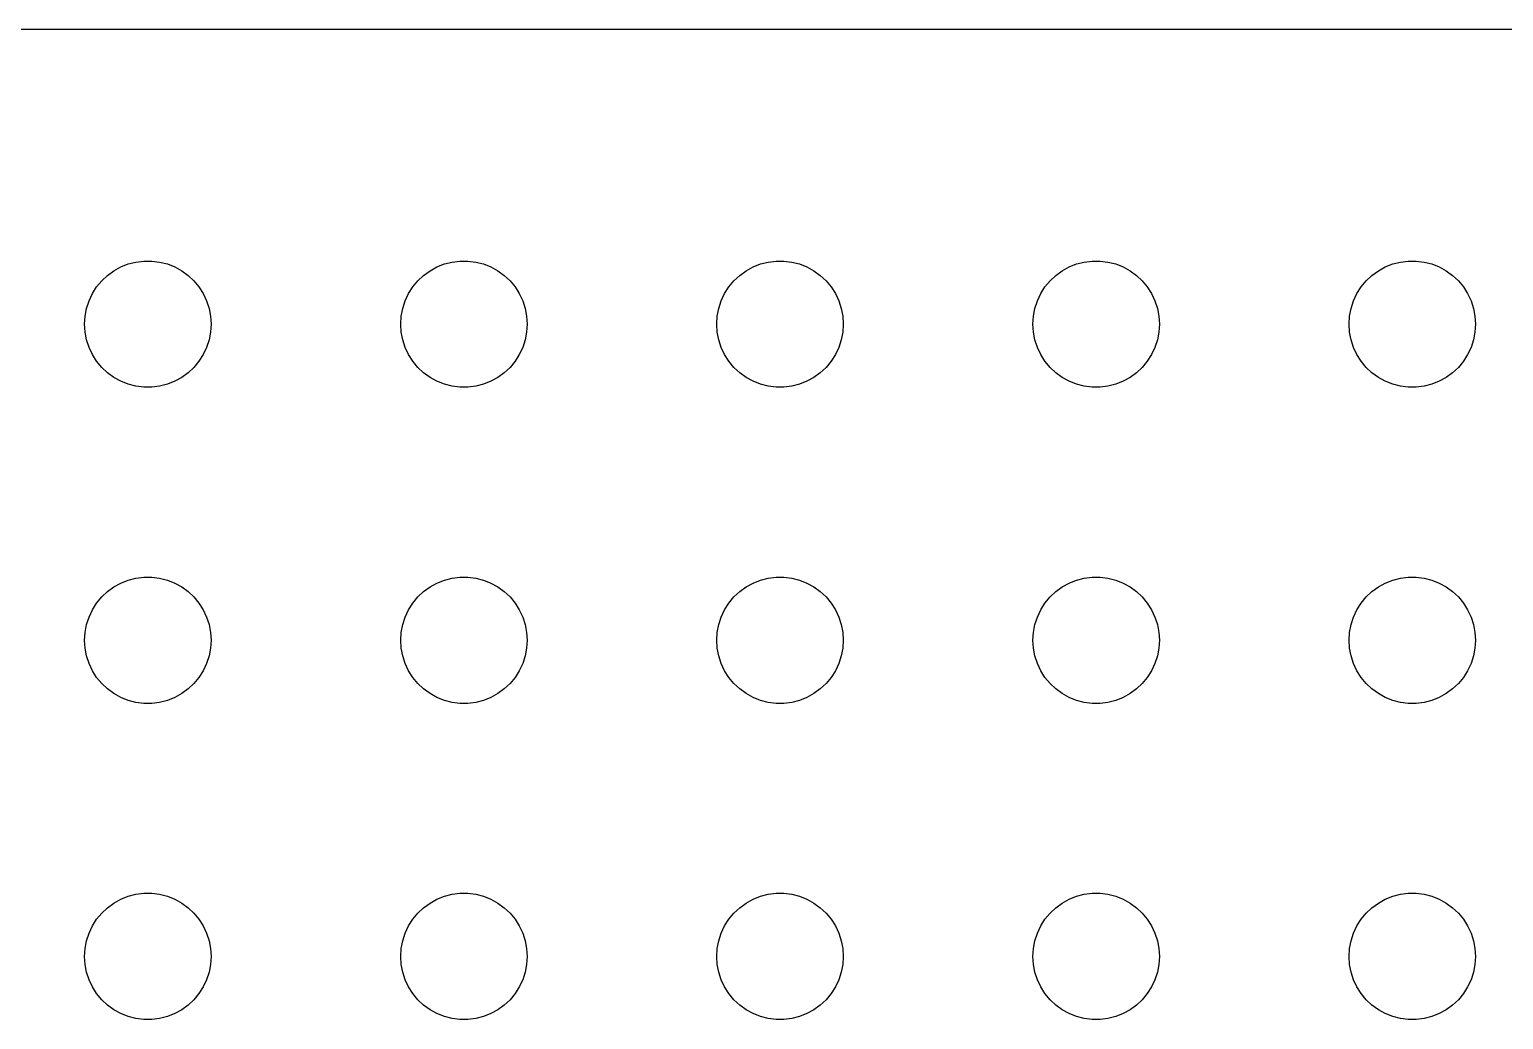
# Model space of a CAD drawing. Header units: metres. Extents: x -134 to 134, y 176 to 394.
# Drawn here: x -70.31 to -35.33, y 256.5 to 279.99 of the extents above; entities that cross this region are included whole.
import ezdxf

# ---------------------------------------------------------------- set-up
doc = ezdxf.new("R2010")
doc.units = ezdxf.units.M

msp = doc.modelspace()

# ---------------------------------------------------------------- linework, layer by layer
for p, q in [((129.814, 279.99), (-129.814, 279.99)), ((-68.4561, 274.156), (-68.3037, 274.266)), ((-68.3037, 274.266), (-68.1387, 274.357)), ((-68.1387, 274.357), (-67.9635, 274.427)), ((-67.9635, 274.427), (-67.7811, 274.473)), ((-67.7811, 274.473), (-67.5942, 274.497)), ((-67.5942, 274.497), (-67.4058, 274.497)), ((-67.4058, 274.497), (-67.2189, 274.473)), ((-67.2189, 274.473), (-67.0365, 274.427)), ((-67.0365, 274.427), (-66.8613, 274.357)), ((-66.8613, 274.357), (-66.6963, 274.266)), ((-66.6963, 274.266), (-66.5439, 274.156)), ((-60.9561, 274.156), (-60.8037, 274.266)), ((-60.8037, 274.266), (-60.6387, 274.357)), ((-60.6387, 274.357), (-60.4635, 274.427)), ((-60.4635, 274.427), (-60.2811, 274.473)), ((-60.2811, 274.473), (-60.0942, 274.497)), ((-60.0942, 274.497), (-59.9058, 274.497)), ((-59.9058, 274.497), (-59.7189, 274.473)), ((-59.7189, 274.473), (-59.5365, 274.427)), ((-59.5365, 274.427), (-59.3613, 274.357)), ((-59.3613, 274.357), (-59.1963, 274.266)), ((-59.1963, 274.266), (-59.0439, 274.156)), ((-53.4561, 274.156), (-53.3037, 274.266)), ((-53.3037, 274.266), (-53.1387, 274.357)), ((-53.1387, 274.357), (-52.9635, 274.427)), ((-52.9635, 274.427), (-52.7811, 274.473)), ((-52.7811, 274.473), (-52.5942, 274.497)), ((-52.5942, 274.497), (-52.4058, 274.497)), ((-52.4058, 274.497), (-52.2189, 274.473)), ((-52.2189, 274.473), (-52.0365, 274.427)), ((-52.0365, 274.427), (-51.8613, 274.357)), ((-51.8613, 274.357), (-51.6963, 274.266)), ((-51.6963, 274.266), (-51.5439, 274.156)), ((-45.9561, 274.156), (-45.8037, 274.266)), ((-45.8037, 274.266), (-45.6387, 274.357)), ((-45.6387, 274.357), (-45.4635, 274.427)), ((-45.4635, 274.427), (-45.2811, 274.473)), ((-45.2811, 274.473), (-45.0942, 274.497)), ((-45.0942, 274.497), (-44.9058, 274.497)), ((-44.9058, 274.497), (-44.7189, 274.473)), ((-44.7189, 274.473), (-44.5365, 274.427)), ((-44.5365, 274.427), (-44.3613, 274.357)), ((-44.3613, 274.357), (-44.1963, 274.266)), ((-44.1963, 274.266), (-44.0439, 274.156)), ((-38.4561, 274.156), (-38.3037, 274.266)), ((-38.3037, 274.266), (-38.1387, 274.357)), ((-38.1387, 274.357), (-37.9635, 274.427)), ((-37.9635, 274.427), (-37.7811, 274.473)), ((-37.7811, 274.473), (-37.5942, 274.497)), ((-37.5942, 274.497), (-37.4058, 274.497)), ((-37.4058, 274.497), (-37.2189, 274.473)), ((-37.2189, 274.473), (-37.0365, 274.427)), ((-37.0365, 274.427), (-36.8613, 274.357)), ((-36.8613, 274.357), (-36.6963, 274.266)), ((-36.6963, 274.266), (-36.5439, 274.156)), ((-68.8145, 273.723), (-68.7135, 273.882)), ((-68.7135, 273.882), (-68.5934, 274.027)), ((-68.5934, 274.027), (-68.4561, 274.156)), ((-66.5439, 274.156), (-66.4065, 274.027)), ((-66.4065, 274.027), (-66.2865, 273.882)), ((-66.2865, 273.882), (-66.1855, 273.723)), ((-61.3145, 273.723), (-61.2135, 273.882)), ((-61.2135, 273.882), (-61.0934, 274.027)), ((-61.0934, 274.027), (-60.9561, 274.156)), ((-59.0439, 274.156), (-58.9065, 274.027)), ((-58.9065, 274.027), (-58.7865, 273.882)), ((-58.7865, 273.882), (-58.6855, 273.723)), ((-53.8145, 273.723), (-53.7135, 273.882)), ((-53.7135, 273.882), (-53.5934, 274.027)), ((-53.5934, 274.027), (-53.4561, 274.156)), ((-51.5439, 274.156), (-51.4065, 274.027)), ((-51.4065, 274.027), (-51.2865, 273.882)), ((-51.2865, 273.882), (-51.1855, 273.723)), ((-46.3145, 273.723), (-46.2135, 273.882)), ((-46.2135, 273.882), (-46.0934, 274.027)), ((-46.0934, 274.027), (-45.9561, 274.156)), ((-44.0439, 274.156), (-43.9065, 274.027)), ((-43.9065, 274.027), (-43.7865, 273.882)), ((-43.7865, 273.882), (-43.6855, 273.723)), ((-38.8145, 273.723), (-38.7135, 273.882)), ((-38.7135, 273.882), (-38.5934, 274.027)), ((-38.5934, 274.027), (-38.4561, 274.156)), ((-36.5439, 274.156), (-36.4065, 274.027)), ((-36.4065, 274.027), (-36.2865, 273.882)), ((-36.2865, 273.882), (-36.1855, 273.723)), ((-68.9529, 273.373), (-68.8947, 273.552)), ((-68.8947, 273.552), (-68.8145, 273.723)), ((-66.1855, 273.723), (-66.1053, 273.552)), ((-66.1053, 273.552), (-66.0471, 273.373)), ((-61.4529, 273.373), (-61.3947, 273.552)), ((-61.3947, 273.552), (-61.3145, 273.723)), ((-58.6855, 273.723), (-58.6053, 273.552)), ((-58.6053, 273.552), (-58.5471, 273.373)), ((-53.9529, 273.373), (-53.8947, 273.552)), ((-53.8947, 273.552), (-53.8145, 273.723)), ((-51.1855, 273.723), (-51.1053, 273.552)), ((-51.1053, 273.552), (-51.0471, 273.373)), ((-46.4529, 273.373), (-46.3947, 273.552)), ((-46.3947, 273.552), (-46.3145, 273.723)), ((-43.6855, 273.723), (-43.6053, 273.552)), ((-43.6053, 273.552), (-43.5471, 273.373)), ((-38.9529, 273.373), (-38.8947, 273.552)), ((-38.8947, 273.552), (-38.8145, 273.723)), ((-36.1855, 273.723), (-36.1053, 273.552)), ((-36.1053, 273.552), (-36.0471, 273.373)), ((-69, 273), (-68.9882, 273.188)), ((-68.9882, 273.188), (-68.9529, 273.373)), ((-66.0471, 273.373), (-66.0118, 273.188)), ((-66.0118, 273.188), (-66, 273)), ((-61.5, 273), (-61.4882, 273.188)), ((-61.4882, 273.188), (-61.4529, 273.373)), ((-58.5471, 273.373), (-58.5118, 273.188)), ((-58.5118, 273.188), (-58.5, 273)), ((-54, 273), (-53.9882, 273.188)), ((-53.9882, 273.188), (-53.9529, 273.373)), ((-51.0471, 273.373), (-51.0118, 273.188)), ((-51.0118, 273.188), (-51, 273)), ((-46.5, 273), (-46.4882, 273.188)), ((-46.4882, 273.188), (-46.4529, 273.373)), ((-43.5471, 273.373), (-43.5118, 273.188)), ((-43.5118, 273.188), (-43.5, 273)), ((-39, 273), (-38.9882, 273.188)), ((-38.9882, 273.188), (-38.9529, 273.373)), ((-36.0471, 273.373), (-36.0118, 273.188)), ((-36.0118, 273.188), (-36, 273)), ((-68.9882, 272.812), (-69, 273)), ((-68.9529, 272.627), (-68.9882, 272.812)), ((-66.0118, 272.812), (-66.0471, 272.627)), ((-66, 273), (-66.0118, 272.812)), ((-61.4882, 272.812), (-61.5, 273)), ((-61.4529, 272.627), (-61.4882, 272.812)), ((-58.5118, 272.812), (-58.5471, 272.627)), ((-58.5, 273), (-58.5118, 272.812)), ((-53.9882, 272.812), (-54, 273)), ((-53.9529, 272.627), (-53.9882, 272.812)), ((-51.0118, 272.812), (-51.0471, 272.627)), ((-51, 273), (-51.0118, 272.812)), ((-46.4882, 272.812), (-46.5, 273)), ((-46.4529, 272.627), (-46.4882, 272.812)), ((-43.5118, 272.812), (-43.5471, 272.627)), ((-43.5, 273), (-43.5118, 272.812)), ((-38.9882, 272.812), (-39, 273)), ((-38.9529, 272.627), (-38.9882, 272.812)), ((-36.0118, 272.812), (-36.0471, 272.627)), ((-36, 273), (-36.0118, 272.812)), ((-68.8947, 272.448), (-68.9529, 272.627)), ((-68.8145, 272.277), (-68.8947, 272.448)), ((-66.1053, 272.448), (-66.1855, 272.277)), ((-66.0471, 272.627), (-66.1053, 272.448)), ((-61.3947, 272.448), (-61.4529, 272.627)), ((-61.3145, 272.277), (-61.3947, 272.448)), ((-58.6053, 272.448), (-58.6855, 272.277)), ((-58.5471, 272.627), (-58.6053, 272.448)), ((-53.8947, 272.448), (-53.9529, 272.627)), ((-53.8145, 272.277), (-53.8947, 272.448)), ((-51.1053, 272.448), (-51.1855, 272.277)), ((-51.0471, 272.627), (-51.1053, 272.448)), ((-46.3947, 272.448), (-46.4529, 272.627)), ((-46.3145, 272.277), (-46.3947, 272.448)), ((-43.6053, 272.448), (-43.6855, 272.277)), ((-43.5471, 272.627), (-43.6053, 272.448)), ((-38.8947, 272.448), (-38.9529, 272.627)), ((-38.8145, 272.277), (-38.8947, 272.448)), ((-36.1053, 272.448), (-36.1855, 272.277)), ((-36.0471, 272.627), (-36.1053, 272.448)), ((-68.7135, 272.118), (-68.8145, 272.277)), ((-68.5934, 271.973), (-68.7135, 272.118)), ((-66.2865, 272.118), (-66.4065, 271.973)), ((-66.1855, 272.277), (-66.2865, 272.118)), ((-61.2135, 272.118), (-61.3145, 272.277)), ((-61.0934, 271.973), (-61.2135, 272.118)), ((-58.7865, 272.118), (-58.9065, 271.973)), ((-58.6855, 272.277), (-58.7865, 272.118)), ((-53.7135, 272.118), (-53.8145, 272.277)), ((-53.5934, 271.973), (-53.7135, 272.118)), ((-51.2865, 272.118), (-51.4065, 271.973)), ((-51.1855, 272.277), (-51.2865, 272.118)), ((-46.2135, 272.118), (-46.3145, 272.277)), ((-46.0934, 271.973), (-46.2135, 272.118)), ((-43.7865, 272.118), (-43.9065, 271.973)), ((-43.6855, 272.277), (-43.7865, 272.118)), ((-38.7135, 272.118), (-38.8145, 272.277)), ((-38.5934, 271.973), (-38.7135, 272.118)), ((-36.2865, 272.118), (-36.4065, 271.973)), ((-36.1855, 272.277), (-36.2865, 272.118)), ((-68.4561, 271.844), (-68.5934, 271.973)), ((-68.3037, 271.734), (-68.4561, 271.844)), ((-66.5439, 271.844), (-66.6963, 271.734)), ((-66.4065, 271.973), (-66.5439, 271.844)), ((-60.9561, 271.844), (-61.0934, 271.973)), ((-60.8037, 271.734), (-60.9561, 271.844)), ((-59.0439, 271.844), (-59.1963, 271.734)), ((-58.9065, 271.973), (-59.0439, 271.844)), ((-53.4561, 271.844), (-53.5934, 271.973)), ((-53.3037, 271.734), (-53.4561, 271.844)), ((-51.5439, 271.844), (-51.6963, 271.734)), ((-51.4065, 271.973), (-51.5439, 271.844)), ((-45.9561, 271.844), (-46.0934, 271.973)), ((-45.8037, 271.734), (-45.9561, 271.844)), ((-44.0439, 271.844), (-44.1963, 271.734)), ((-43.9065, 271.973), (-44.0439, 271.844)), ((-38.4561, 271.844), (-38.5934, 271.973)), ((-38.3037, 271.734), (-38.4561, 271.844)), ((-36.5439, 271.844), (-36.6963, 271.734)), ((-36.4065, 271.973), (-36.5439, 271.844)), ((-68.1387, 271.643), (-68.3037, 271.734)), ((-67.9635, 271.573), (-68.1387, 271.643)), ((-67.7811, 271.527), (-67.9635, 271.573)), ((-67.5942, 271.503), (-67.7811, 271.527)), ((-67.4058, 271.503), (-67.5942, 271.503)), ((-67.2189, 271.527), (-67.4058, 271.503)), ((-67.0365, 271.573), (-67.2189, 271.527)), ((-66.8613, 271.643), (-67.0365, 271.573)), ((-66.6963, 271.734), (-66.8613, 271.643)), ((-60.6387, 271.643), (-60.8037, 271.734)), ((-60.4635, 271.573), (-60.6387, 271.643)), ((-60.2811, 271.527), (-60.4635, 271.573)), ((-60.0942, 271.503), (-60.2811, 271.527)), ((-59.9058, 271.503), (-60.0942, 271.503)), ((-59.7189, 271.527), (-59.9058, 271.503)), ((-59.5365, 271.573), (-59.7189, 271.527)), ((-59.3613, 271.643), (-59.5365, 271.573)), ((-59.1963, 271.734), (-59.3613, 271.643)), ((-53.1387, 271.643), (-53.3037, 271.734)), ((-52.9635, 271.573), (-53.1387, 271.643)), ((-52.7811, 271.527), (-52.9635, 271.573)), ((-52.5942, 271.503), (-52.7811, 271.527)), ((-52.4058, 271.503), (-52.5942, 271.503)), ((-52.2189, 271.527), (-52.4058, 271.503)), ((-52.0365, 271.573), (-52.2189, 271.527)), ((-51.8613, 271.643), (-52.0365, 271.573)), ((-51.6963, 271.734), (-51.8613, 271.643)), ((-45.6387, 271.643), (-45.8037, 271.734)), ((-45.4635, 271.573), (-45.6387, 271.643)), ((-45.2811, 271.527), (-45.4635, 271.573)), ((-45.0942, 271.503), (-45.2811, 271.527)), ((-44.9058, 271.503), (-45.0942, 271.503)), ((-44.7189, 271.527), (-44.9058, 271.503)), ((-44.5365, 271.573), (-44.7189, 271.527)), ((-44.3613, 271.643), (-44.5365, 271.573)), ((-44.1963, 271.734), (-44.3613, 271.643)), ((-38.1387, 271.643), (-38.3037, 271.734)), ((-37.9635, 271.573), (-38.1387, 271.643)), ((-37.7811, 271.527), (-37.9635, 271.573)), ((-37.5942, 271.503), (-37.7811, 271.527)), ((-37.4058, 271.503), (-37.5942, 271.503)), ((-37.2189, 271.527), (-37.4058, 271.503)), ((-37.0365, 271.573), (-37.2189, 271.527)), ((-36.8613, 271.643), (-37.0365, 271.573)), ((-36.6963, 271.734), (-36.8613, 271.643)), ((-68.3037, 266.766), (-68.1387, 266.857)), ((-68.1387, 266.857), (-67.9635, 266.927)), ((-67.9635, 266.927), (-67.7811, 266.973)), ((-67.7811, 266.973), (-67.5942, 266.997)), ((-67.5942, 266.997), (-67.4058, 266.997)), ((-67.4058, 266.997), (-67.2189, 266.973)), ((-67.2189, 266.973), (-67.0365, 266.927)), ((-67.0365, 266.927), (-66.8613, 266.857)), ((-66.8613, 266.857), (-66.6963, 266.766)), ((-60.8037, 266.766), (-60.6387, 266.857)), ((-60.6387, 266.857), (-60.4635, 266.927)), ((-60.4635, 266.927), (-60.2811, 266.973)), ((-60.2811, 266.973), (-60.0942, 266.997)), ((-60.0942, 266.997), (-59.9058, 266.997)), ((-59.9058, 266.997), (-59.7189, 266.973)), ((-59.7189, 266.973), (-59.5365, 266.927)), ((-59.5365, 266.927), (-59.3613, 266.857)), ((-59.3613, 266.857), (-59.1963, 266.766)), ((-53.3037, 266.766), (-53.1387, 266.857)), ((-53.1387, 266.857), (-52.9635, 266.927)), ((-52.9635, 266.927), (-52.7811, 266.973)), ((-52.7811, 266.973), (-52.5942, 266.997)), ((-52.5942, 266.997), (-52.4058, 266.997)), ((-52.4058, 266.997), (-52.2189, 266.973)), ((-52.2189, 266.973), (-52.0365, 266.927)), ((-52.0365, 266.927), (-51.8613, 266.857)), ((-51.8613, 266.857), (-51.6963, 266.766)), ((-45.8037, 266.766), (-45.6387, 266.857)), ((-45.6387, 266.857), (-45.4635, 266.927)), ((-45.4635, 266.927), (-45.2811, 266.973)), ((-45.2811, 266.973), (-45.0942, 266.997)), ((-45.0942, 266.997), (-44.9058, 266.997)), ((-44.9058, 266.997), (-44.7189, 266.973)), ((-44.7189, 266.973), (-44.5365, 266.927)), ((-44.5365, 266.927), (-44.3613, 266.857)), ((-44.3613, 266.857), (-44.1963, 266.766)), ((-38.3037, 266.766), (-38.1387, 266.857)), ((-38.1387, 266.857), (-37.9635, 266.927)), ((-37.9635, 266.927), (-37.7811, 266.973)), ((-37.7811, 266.973), (-37.5942, 266.997)), ((-37.5942, 266.997), (-37.4058, 266.997)), ((-37.4058, 266.997), (-37.2189, 266.973)), ((-37.2189, 266.973), (-37.0365, 266.927)), ((-37.0365, 266.927), (-36.8613, 266.857)), ((-36.8613, 266.857), (-36.6963, 266.766)), ((-68.7135, 266.382), (-68.5934, 266.527)), ((-68.5934, 266.527), (-68.4561, 266.656)), ((-68.4561, 266.656), (-68.3037, 266.766)), ((-66.6963, 266.766), (-66.5439, 266.656)), ((-66.5439, 266.656), (-66.4065, 266.527)), ((-66.4065, 266.527), (-66.2865, 266.382)), ((-61.2135, 266.382), (-61.0934, 266.527)), ((-61.0934, 266.527), (-60.9561, 266.656)), ((-60.9561, 266.656), (-60.8037, 266.766)), ((-59.1963, 266.766), (-59.0439, 266.656)), ((-59.0439, 266.656), (-58.9065, 266.527)), ((-58.9065, 266.527), (-58.7865, 266.382)), ((-53.7135, 266.382), (-53.5934, 266.527)), ((-53.5934, 266.527), (-53.4561, 266.656)), ((-53.4561, 266.656), (-53.3037, 266.766)), ((-51.6963, 266.766), (-51.5439, 266.656)), ((-51.5439, 266.656), (-51.4065, 266.527)), ((-51.4065, 266.527), (-51.2865, 266.382)), ((-46.2135, 266.382), (-46.0934, 266.527)), ((-46.0934, 266.527), (-45.9561, 266.656)), ((-45.9561, 266.656), (-45.8037, 266.766)), ((-44.1963, 266.766), (-44.0439, 266.656)), ((-44.0439, 266.656), (-43.9065, 266.527)), ((-43.9065, 266.527), (-43.7865, 266.382)), ((-38.7135, 266.382), (-38.5934, 266.527)), ((-38.5934, 266.527), (-38.4561, 266.656)), ((-38.4561, 266.656), (-38.3037, 266.766)), ((-36.6963, 266.766), (-36.5439, 266.656)), ((-36.5439, 266.656), (-36.4065, 266.527)), ((-36.4065, 266.527), (-36.2865, 266.382)), ((-68.8947, 266.052), (-68.8145, 266.223)), ((-68.8145, 266.223), (-68.7135, 266.382)), ((-66.2865, 266.382), (-66.1855, 266.223)), ((-66.1855, 266.223), (-66.1053, 266.052)), ((-61.3947, 266.052), (-61.3145, 266.223)), ((-61.3145, 266.223), (-61.2135, 266.382)), ((-58.7865, 266.382), (-58.6855, 266.223)), ((-58.6855, 266.223), (-58.6053, 266.052)), ((-53.8947, 266.052), (-53.8145, 266.223)), ((-53.8145, 266.223), (-53.7135, 266.382)), ((-51.2865, 266.382), (-51.1855, 266.223)), ((-51.1855, 266.223), (-51.1053, 266.052)), ((-46.3947, 266.052), (-46.3145, 266.223)), ((-46.3145, 266.223), (-46.2135, 266.382)), ((-43.7865, 266.382), (-43.6855, 266.223)), ((-43.6855, 266.223), (-43.6053, 266.052)), ((-38.8947, 266.052), (-38.8145, 266.223)), ((-38.8145, 266.223), (-38.7135, 266.382)), ((-36.2865, 266.382), (-36.1855, 266.223)), ((-36.1855, 266.223), (-36.1053, 266.052)), ((-68.9882, 265.688), (-68.9529, 265.873)), ((-68.9529, 265.873), (-68.8947, 266.052)), ((-66.1053, 266.052), (-66.0471, 265.873)), ((-66.0471, 265.873), (-66.0118, 265.688)), ((-61.4882, 265.688), (-61.4529, 265.873)), ((-61.4529, 265.873), (-61.3947, 266.052)), ((-58.6053, 266.052), (-58.5471, 265.873)), ((-58.5471, 265.873), (-58.5118, 265.688)), ((-53.9882, 265.688), (-53.9529, 265.873)), ((-53.9529, 265.873), (-53.8947, 266.052)), ((-51.1053, 266.052), (-51.0471, 265.873)), ((-51.0471, 265.873), (-51.0118, 265.688)), ((-46.4882, 265.688), (-46.4529, 265.873)), ((-46.4529, 265.873), (-46.3947, 266.052)), ((-43.6053, 266.052), (-43.5471, 265.873)), ((-43.5471, 265.873), (-43.5118, 265.688)), ((-38.9882, 265.688), (-38.9529, 265.873)), ((-38.9529, 265.873), (-38.8947, 266.052)), ((-36.1053, 266.052), (-36.0471, 265.873)), ((-36.0471, 265.873), (-36.0118, 265.688)), ((-69, 265.5), (-68.9882, 265.688)), ((-68.9882, 265.312), (-69, 265.5)), ((-66.0118, 265.688), (-66, 265.5)), ((-66, 265.5), (-66.0118, 265.312)), ((-61.5, 265.5), (-61.4882, 265.688)), ((-61.4882, 265.312), (-61.5, 265.5)), ((-58.5118, 265.688), (-58.5, 265.5)), ((-58.5, 265.5), (-58.5118, 265.312)), ((-54, 265.5), (-53.9882, 265.688)), ((-53.9882, 265.312), (-54, 265.5)), ((-51.0118, 265.688), (-51, 265.5)), ((-51, 265.5), (-51.0118, 265.312)), ((-46.5, 265.5), (-46.4882, 265.688)), ((-46.4882, 265.312), (-46.5, 265.5)), ((-43.5118, 265.688), (-43.5, 265.5)), ((-43.5, 265.5), (-43.5118, 265.312)), ((-39, 265.5), (-38.9882, 265.688)), ((-38.9882, 265.312), (-39, 265.5)), ((-36.0118, 265.688), (-36, 265.5)), ((-36, 265.5), (-36.0118, 265.312)), ((-68.9529, 265.127), (-68.9882, 265.312)), ((-68.8947, 264.948), (-68.9529, 265.127)), ((-66.0471, 265.127), (-66.1053, 264.948)), ((-66.0118, 265.312), (-66.0471, 265.127)), ((-61.4529, 265.127), (-61.4882, 265.312)), ((-61.3947, 264.948), (-61.4529, 265.127)), ((-58.5471, 265.127), (-58.6053, 264.948)), ((-58.5118, 265.312), (-58.5471, 265.127)), ((-53.9529, 265.127), (-53.9882, 265.312)), ((-53.8947, 264.948), (-53.9529, 265.127)), ((-51.0471, 265.127), (-51.1053, 264.948)), ((-51.0118, 265.312), (-51.0471, 265.127)), ((-46.4529, 265.127), (-46.4882, 265.312)), ((-46.3947, 264.948), (-46.4529, 265.127)), ((-43.5471, 265.127), (-43.6053, 264.948)), ((-43.5118, 265.312), (-43.5471, 265.127)), ((-38.9529, 265.127), (-38.9882, 265.312)), ((-38.8947, 264.948), (-38.9529, 265.127)), ((-36.0471, 265.127), (-36.1053, 264.948)), ((-36.0118, 265.312), (-36.0471, 265.127)), ((-68.8145, 264.777), (-68.8947, 264.948)), ((-68.7135, 264.618), (-68.8145, 264.777)), ((-66.1855, 264.777), (-66.2865, 264.618)), ((-66.1053, 264.948), (-66.1855, 264.777)), ((-61.3145, 264.777), (-61.3947, 264.948)), ((-61.2135, 264.618), (-61.3145, 264.777)), ((-58.6855, 264.777), (-58.7865, 264.618)), ((-58.6053, 264.948), (-58.6855, 264.777)), ((-53.8145, 264.777), (-53.8947, 264.948)), ((-53.7135, 264.618), (-53.8145, 264.777)), ((-51.1855, 264.777), (-51.2865, 264.618)), ((-51.1053, 264.948), (-51.1855, 264.777)), ((-46.3145, 264.777), (-46.3947, 264.948)), ((-46.2135, 264.618), (-46.3145, 264.777)), ((-43.6855, 264.777), (-43.7865, 264.618)), ((-43.6053, 264.948), (-43.6855, 264.777)), ((-38.8145, 264.777), (-38.8947, 264.948)), ((-38.7135, 264.618), (-38.8145, 264.777)), ((-36.1855, 264.777), (-36.2865, 264.618)), ((-36.1053, 264.948), (-36.1855, 264.777)), ((-68.5934, 264.473), (-68.7135, 264.618)), ((-68.4561, 264.344), (-68.5934, 264.473)), ((-66.4065, 264.473), (-66.5439, 264.344)), ((-66.2865, 264.618), (-66.4065, 264.473)), ((-61.0934, 264.473), (-61.2135, 264.618)), ((-60.9561, 264.344), (-61.0934, 264.473)), ((-58.9065, 264.473), (-59.0439, 264.344)), ((-58.7865, 264.618), (-58.9065, 264.473)), ((-53.5934, 264.473), (-53.7135, 264.618)), ((-53.4561, 264.344), (-53.5934, 264.473)), ((-51.4065, 264.473), (-51.5439, 264.344)), ((-51.2865, 264.618), (-51.4065, 264.473)), ((-46.0934, 264.473), (-46.2135, 264.618)), ((-45.9561, 264.344), (-46.0934, 264.473)), ((-43.9065, 264.473), (-44.0439, 264.344)), ((-43.7865, 264.618), (-43.9065, 264.473)), ((-38.5934, 264.473), (-38.7135, 264.618)), ((-38.4561, 264.344), (-38.5934, 264.473)), ((-36.4065, 264.473), (-36.5439, 264.344)), ((-36.2865, 264.618), (-36.4065, 264.473)), ((-68.3037, 264.234), (-68.4561, 264.344)), ((-68.1387, 264.143), (-68.3037, 264.234)), ((-67.9635, 264.073), (-68.1387, 264.143)), ((-67.7811, 264.027), (-67.9635, 264.073)), ((-67.0365, 264.073), (-67.2189, 264.027)), ((-66.8613, 264.143), (-67.0365, 264.073)), ((-66.6963, 264.234), (-66.8613, 264.143)), ((-66.5439, 264.344), (-66.6963, 264.234)), ((-60.8037, 264.234), (-60.9561, 264.344)), ((-60.6387, 264.143), (-60.8037, 264.234)), ((-60.4635, 264.073), (-60.6387, 264.143)), ((-60.2811, 264.027), (-60.4635, 264.073)), ((-59.5365, 264.073), (-59.7189, 264.027)), ((-59.3613, 264.143), (-59.5365, 264.073)), ((-59.1963, 264.234), (-59.3613, 264.143)), ((-59.0439, 264.344), (-59.1963, 264.234)), ((-53.3037, 264.234), (-53.4561, 264.344)), ((-53.1387, 264.143), (-53.3037, 264.234)), ((-52.9635, 264.073), (-53.1387, 264.143)), ((-52.7811, 264.027), (-52.9635, 264.073)), ((-52.0365, 264.073), (-52.2189, 264.027)), ((-51.8613, 264.143), (-52.0365, 264.073)), ((-51.6963, 264.234), (-51.8613, 264.143)), ((-51.5439, 264.344), (-51.6963, 264.234)), ((-45.8037, 264.234), (-45.9561, 264.344)), ((-45.6387, 264.143), (-45.8037, 264.234)), ((-45.4635, 264.073), (-45.6387, 264.143)), ((-45.2811, 264.027), (-45.4635, 264.073)), ((-44.5365, 264.073), (-44.7189, 264.027)), ((-44.3613, 264.143), (-44.5365, 264.073)), ((-44.1963, 264.234), (-44.3613, 264.143)), ((-44.0439, 264.344), (-44.1963, 264.234)), ((-38.3037, 264.234), (-38.4561, 264.344)), ((-38.1387, 264.143), (-38.3037, 264.234)), ((-37.9635, 264.073), (-38.1387, 264.143)), ((-37.7811, 264.027), (-37.9635, 264.073)), ((-37.0365, 264.073), (-37.2189, 264.027)), ((-36.8613, 264.143), (-37.0365, 264.073)), ((-36.6963, 264.234), (-36.8613, 264.143)), ((-36.5439, 264.344), (-36.6963, 264.234)), ((-67.5942, 264.003), (-67.7811, 264.027)), ((-67.4058, 264.003), (-67.5942, 264.003)), ((-67.2189, 264.027), (-67.4058, 264.003)), ((-60.0942, 264.003), (-60.2811, 264.027)), ((-59.9058, 264.003), (-60.0942, 264.003)), ((-59.7189, 264.027), (-59.9058, 264.003)), ((-52.5942, 264.003), (-52.7811, 264.027)), ((-52.4058, 264.003), (-52.5942, 264.003)), ((-52.2189, 264.027), (-52.4058, 264.003)), ((-45.0942, 264.003), (-45.2811, 264.027)), ((-44.9058, 264.003), (-45.0942, 264.003)), ((-44.7189, 264.027), (-44.9058, 264.003)), ((-37.5942, 264.003), (-37.7811, 264.027)), ((-37.4058, 264.003), (-37.5942, 264.003)), ((-37.2189, 264.027), (-37.4058, 264.003)), ((-68.5934, 259.027), (-68.4561, 259.156)), ((-68.4561, 259.156), (-68.3037, 259.266)), ((-68.3037, 259.266), (-68.1387, 259.357)), ((-68.1387, 259.357), (-67.9635, 259.427)), ((-67.9635, 259.427), (-67.7811, 259.473)), ((-67.7811, 259.473), (-67.5942, 259.497)), ((-67.5942, 259.497), (-67.4058, 259.497)), ((-67.4058, 259.497), (-67.2189, 259.473)), ((-67.2189, 259.473), (-67.0365, 259.427)), ((-67.0365, 259.427), (-66.8613, 259.357)), ((-66.8613, 259.357), (-66.6963, 259.266)), ((-66.6963, 259.266), (-66.5439, 259.156)), ((-66.5439, 259.156), (-66.4065, 259.027)), ((-61.0934, 259.027), (-60.9561, 259.156)), ((-60.9561, 259.156), (-60.8037, 259.266)), ((-60.8037, 259.266), (-60.6387, 259.357)), ((-60.6387, 259.357), (-60.4635, 259.427)), ((-60.4635, 259.427), (-60.2811, 259.473)), ((-60.2811, 259.473), (-60.0942, 259.497)), ((-60.0942, 259.497), (-59.9058, 259.497)), ((-59.9058, 259.497), (-59.7189, 259.473)), ((-59.7189, 259.473), (-59.5365, 259.427)), ((-59.5365, 259.427), (-59.3613, 259.357)), ((-59.3613, 259.357), (-59.1963, 259.266)), ((-59.1963, 259.266), (-59.0439, 259.156)), ((-59.0439, 259.156), (-58.9065, 259.027)), ((-53.5934, 259.027), (-53.4561, 259.156)), ((-53.4561, 259.156), (-53.3037, 259.266)), ((-53.3037, 259.266), (-53.1387, 259.357)), ((-53.1387, 259.357), (-52.9635, 259.427)), ((-52.9635, 259.427), (-52.7811, 259.473)), ((-52.7811, 259.473), (-52.5942, 259.497)), ((-52.5942, 259.497), (-52.4058, 259.497)), ((-52.4058, 259.497), (-52.2189, 259.473)), ((-52.2189, 259.473), (-52.0365, 259.427)), ((-52.0365, 259.427), (-51.8613, 259.357)), ((-51.8613, 259.357), (-51.6963, 259.266)), ((-51.6963, 259.266), (-51.5439, 259.156)), ((-51.5439, 259.156), (-51.4065, 259.027)), ((-46.0934, 259.027), (-45.9561, 259.156)), ((-45.9561, 259.156), (-45.8037, 259.266)), ((-45.8037, 259.266), (-45.6387, 259.357)), ((-45.6387, 259.357), (-45.4635, 259.427)), ((-45.4635, 259.427), (-45.2811, 259.473)), ((-45.2811, 259.473), (-45.0942, 259.497)), ((-45.0942, 259.497), (-44.9058, 259.497)), ((-44.9058, 259.497), (-44.7189, 259.473)), ((-44.7189, 259.473), (-44.5365, 259.427)), ((-44.5365, 259.427), (-44.3613, 259.357)), ((-44.3613, 259.357), (-44.1963, 259.266)), ((-44.1963, 259.266), (-44.0439, 259.156)), ((-44.0439, 259.156), (-43.9065, 259.027)), ((-38.5934, 259.027), (-38.4561, 259.156)), ((-38.4561, 259.156), (-38.3037, 259.266)), ((-38.3037, 259.266), (-38.1387, 259.357)), ((-38.1387, 259.357), (-37.9635, 259.427)), ((-37.9635, 259.427), (-37.7811, 259.473)), ((-37.7811, 259.473), (-37.5942, 259.497)), ((-37.5942, 259.497), (-37.4058, 259.497)), ((-37.4058, 259.497), (-37.2189, 259.473)), ((-37.2189, 259.473), (-37.0365, 259.427)), ((-37.0365, 259.427), (-36.8613, 259.357)), ((-36.8613, 259.357), (-36.6963, 259.266)), ((-36.6963, 259.266), (-36.5439, 259.156)), ((-36.5439, 259.156), (-36.4065, 259.027)), ((-68.8145, 258.723), (-68.7135, 258.882)), ((-68.7135, 258.882), (-68.5934, 259.027)), ((-66.4065, 259.027), (-66.2865, 258.882)), ((-66.2865, 258.882), (-66.1855, 258.723)), ((-61.3145, 258.723), (-61.2135, 258.882)), ((-61.2135, 258.882), (-61.0934, 259.027)), ((-58.9065, 259.027), (-58.7865, 258.882)), ((-58.7865, 258.882), (-58.6855, 258.723)), ((-53.8145, 258.723), (-53.7135, 258.882)), ((-53.7135, 258.882), (-53.5934, 259.027)), ((-51.4065, 259.027), (-51.2865, 258.882)), ((-51.2865, 258.882), (-51.1855, 258.723)), ((-46.3145, 258.723), (-46.2135, 258.882)), ((-46.2135, 258.882), (-46.0934, 259.027)), ((-43.9065, 259.027), (-43.7865, 258.882)), ((-43.7865, 258.882), (-43.6855, 258.723)), ((-38.8145, 258.723), (-38.7135, 258.882)), ((-38.7135, 258.882), (-38.5934, 259.027)), ((-36.4065, 259.027), (-36.2865, 258.882)), ((-36.2865, 258.882), (-36.1855, 258.723)), ((-68.9529, 258.373), (-68.8947, 258.552)), ((-68.8947, 258.552), (-68.8145, 258.723)), ((-66.1855, 258.723), (-66.1053, 258.552)), ((-66.1053, 258.552), (-66.0471, 258.373)), ((-61.4529, 258.373), (-61.3947, 258.552)), ((-61.3947, 258.552), (-61.3145, 258.723)), ((-58.6855, 258.723), (-58.6053, 258.552)), ((-58.6053, 258.552), (-58.5471, 258.373)), ((-53.9529, 258.373), (-53.8947, 258.552)), ((-53.8947, 258.552), (-53.8145, 258.723)), ((-51.1855, 258.723), (-51.1053, 258.552)), ((-51.1053, 258.552), (-51.0471, 258.373)), ((-46.4529, 258.373), (-46.3947, 258.552)), ((-46.3947, 258.552), (-46.3145, 258.723)), ((-43.6855, 258.723), (-43.6053, 258.552)), ((-43.6053, 258.552), (-43.5471, 258.373)), ((-38.9529, 258.373), (-38.8947, 258.552)), ((-38.8947, 258.552), (-38.8145, 258.723)), ((-36.1855, 258.723), (-36.1053, 258.552)), ((-36.1053, 258.552), (-36.0471, 258.373)), ((-69, 258), (-68.9882, 258.188)), ((-68.9882, 258.188), (-68.9529, 258.373)), ((-66.0471, 258.373), (-66.0118, 258.188)), ((-66.0118, 258.188), (-66, 258)), ((-61.5, 258), (-61.4882, 258.188)), ((-61.4882, 258.188), (-61.4529, 258.373)), ((-58.5471, 258.373), (-58.5118, 258.188)), ((-58.5118, 258.188), (-58.5, 258)), ((-54, 258), (-53.9882, 258.188)), ((-53.9882, 258.188), (-53.9529, 258.373)), ((-51.0471, 258.373), (-51.0118, 258.188)), ((-51.0118, 258.188), (-51, 258)), ((-46.5, 258), (-46.4882, 258.188)), ((-46.4882, 258.188), (-46.4529, 258.373)), ((-43.5471, 258.373), (-43.5118, 258.188)), ((-43.5118, 258.188), (-43.5, 258)), ((-39, 258), (-38.9882, 258.188)), ((-38.9882, 258.188), (-38.9529, 258.373)), ((-36.0471, 258.373), (-36.0118, 258.188)), ((-36.0118, 258.188), (-36, 258)), ((-68.9882, 257.812), (-69, 258)), ((-68.9529, 257.627), (-68.9882, 257.812)), ((-66.0118, 257.812), (-66.0471, 257.627)), ((-66, 258), (-66.0118, 257.812)), ((-61.4882, 257.812), (-61.5, 258)), ((-61.4529, 257.627), (-61.4882, 257.812)), ((-58.5118, 257.812), (-58.5471, 257.627)), ((-58.5, 258), (-58.5118, 257.812)), ((-53.9882, 257.812), (-54, 258)), ((-53.9529, 257.627), (-53.9882, 257.812)), ((-51.0118, 257.812), (-51.0471, 257.627)), ((-51, 258), (-51.0118, 257.812)), ((-46.4882, 257.812), (-46.5, 258)), ((-46.4529, 257.627), (-46.4882, 257.812)), ((-43.5118, 257.812), (-43.5471, 257.627)), ((-43.5, 258), (-43.5118, 257.812)), ((-38.9882, 257.812), (-39, 258)), ((-38.9529, 257.627), (-38.9882, 257.812)), ((-36.0118, 257.812), (-36.0471, 257.627)), ((-36, 258), (-36.0118, 257.812)), ((-68.8947, 257.448), (-68.9529, 257.627)), ((-68.8145, 257.277), (-68.8947, 257.448)), ((-66.1053, 257.448), (-66.1855, 257.277)), ((-66.0471, 257.627), (-66.1053, 257.448)), ((-61.3947, 257.448), (-61.4529, 257.627)), ((-61.3145, 257.277), (-61.3947, 257.448)), ((-58.6053, 257.448), (-58.6855, 257.277)), ((-58.5471, 257.627), (-58.6053, 257.448)), ((-53.8947, 257.448), (-53.9529, 257.627)), ((-53.8145, 257.277), (-53.8947, 257.448)), ((-51.1053, 257.448), (-51.1855, 257.277)), ((-51.0471, 257.627), (-51.1053, 257.448)), ((-46.3947, 257.448), (-46.4529, 257.627)), ((-46.3145, 257.277), (-46.3947, 257.448)), ((-43.6053, 257.448), (-43.6855, 257.277)), ((-43.5471, 257.627), (-43.6053, 257.448)), ((-38.8947, 257.448), (-38.9529, 257.627)), ((-38.8145, 257.277), (-38.8947, 257.448)), ((-36.1053, 257.448), (-36.1855, 257.277)), ((-36.0471, 257.627), (-36.1053, 257.448)), ((-68.7135, 257.118), (-68.8145, 257.277)), ((-68.5934, 256.973), (-68.7135, 257.118)), ((-66.2865, 257.118), (-66.4065, 256.973)), ((-66.1855, 257.277), (-66.2865, 257.118)), ((-61.2135, 257.118), (-61.3145, 257.277)), ((-61.0934, 256.973), (-61.2135, 257.118)), ((-58.7865, 257.118), (-58.9065, 256.973)), ((-58.6855, 257.277), (-58.7865, 257.118)), ((-53.7135, 257.118), (-53.8145, 257.277)), ((-53.5934, 256.973), (-53.7135, 257.118)), ((-51.2865, 257.118), (-51.4065, 256.973)), ((-51.1855, 257.277), (-51.2865, 257.118)), ((-46.2135, 257.118), (-46.3145, 257.277)), ((-46.0934, 256.973), (-46.2135, 257.118)), ((-43.7865, 257.118), (-43.9065, 256.973)), ((-43.6855, 257.277), (-43.7865, 257.118)), ((-38.7135, 257.118), (-38.8145, 257.277)), ((-38.5934, 256.973), (-38.7135, 257.118)), ((-36.2865, 257.118), (-36.4065, 256.973)), ((-36.1855, 257.277), (-36.2865, 257.118)), ((-68.4561, 256.844), (-68.5934, 256.973)), ((-68.3037, 256.734), (-68.4561, 256.844)), ((-68.1387, 256.643), (-68.3037, 256.734)), ((-66.6963, 256.734), (-66.8613, 256.643)), ((-66.5439, 256.844), (-66.6963, 256.734)), ((-66.4065, 256.973), (-66.5439, 256.844)), ((-60.9561, 256.844), (-61.0934, 256.973)), ((-60.8037, 256.734), (-60.9561, 256.844)), ((-60.6387, 256.643), (-60.8037, 256.734)), ((-59.1963, 256.734), (-59.3613, 256.643)), ((-59.0439, 256.844), (-59.1963, 256.734)), ((-58.9065, 256.973), (-59.0439, 256.844)), ((-53.4561, 256.844), (-53.5934, 256.973)), ((-53.3037, 256.734), (-53.4561, 256.844)), ((-53.1387, 256.643), (-53.3037, 256.734)), ((-51.6963, 256.734), (-51.8613, 256.643)), ((-51.5439, 256.844), (-51.6963, 256.734)), ((-51.4065, 256.973), (-51.5439, 256.844)), ((-45.9561, 256.844), (-46.0934, 256.973)), ((-45.8037, 256.734), (-45.9561, 256.844)), ((-45.6387, 256.643), (-45.8037, 256.734)), ((-44.1963, 256.734), (-44.3613, 256.643)), ((-44.0439, 256.844), (-44.1963, 256.734)), ((-43.9065, 256.973), (-44.0439, 256.844)), ((-38.4561, 256.844), (-38.5934, 256.973)), ((-38.3037, 256.734), (-38.4561, 256.844)), ((-38.1387, 256.643), (-38.3037, 256.734)), ((-36.6963, 256.734), (-36.8613, 256.643)), ((-36.5439, 256.844), (-36.6963, 256.734)), ((-36.4065, 256.973), (-36.5439, 256.844)), ((-67.9635, 256.573), (-68.1387, 256.643)), ((-67.7811, 256.527), (-67.9635, 256.573)), ((-67.5942, 256.503), (-67.7811, 256.527)), ((-67.4058, 256.503), (-67.5942, 256.503)), ((-67.2189, 256.527), (-67.4058, 256.503)), ((-67.0365, 256.573), (-67.2189, 256.527)), ((-66.8613, 256.643), (-67.0365, 256.573)), ((-60.4635, 256.573), (-60.6387, 256.643)), ((-60.2811, 256.527), (-60.4635, 256.573)), ((-60.0942, 256.503), (-60.2811, 256.527)), ((-59.9058, 256.503), (-60.0942, 256.503)), ((-59.7189, 256.527), (-59.9058, 256.503)), ((-59.5365, 256.573), (-59.7189, 256.527)), ((-59.3613, 256.643), (-59.5365, 256.573)), ((-52.9635, 256.573), (-53.1387, 256.643)), ((-52.7811, 256.527), (-52.9635, 256.573)), ((-52.5942, 256.503), (-52.7811, 256.527)), ((-52.4058, 256.503), (-52.5942, 256.503)), ((-52.2189, 256.527), (-52.4058, 256.503)), ((-52.0365, 256.573), (-52.2189, 256.527)), ((-51.8613, 256.643), (-52.0365, 256.573)), ((-45.4635, 256.573), (-45.6387, 256.643)), ((-45.2811, 256.527), (-45.4635, 256.573)), ((-45.0942, 256.503), (-45.2811, 256.527)), ((-44.9058, 256.503), (-45.0942, 256.503)), ((-44.7189, 256.527), (-44.9058, 256.503)), ((-44.5365, 256.573), (-44.7189, 256.527)), ((-44.3613, 256.643), (-44.5365, 256.573)), ((-37.9635, 256.573), (-38.1387, 256.643)), ((-37.7811, 256.527), (-37.9635, 256.573)), ((-37.5942, 256.503), (-37.7811, 256.527)), ((-37.4058, 256.503), (-37.5942, 256.503)), ((-37.2189, 256.527), (-37.4058, 256.503)), ((-37.0365, 256.573), (-37.2189, 256.527)), ((-36.8613, 256.643), (-37.0365, 256.573))]:
    msp.add_line(p, q)

doc.saveas('drawing.dxf')
